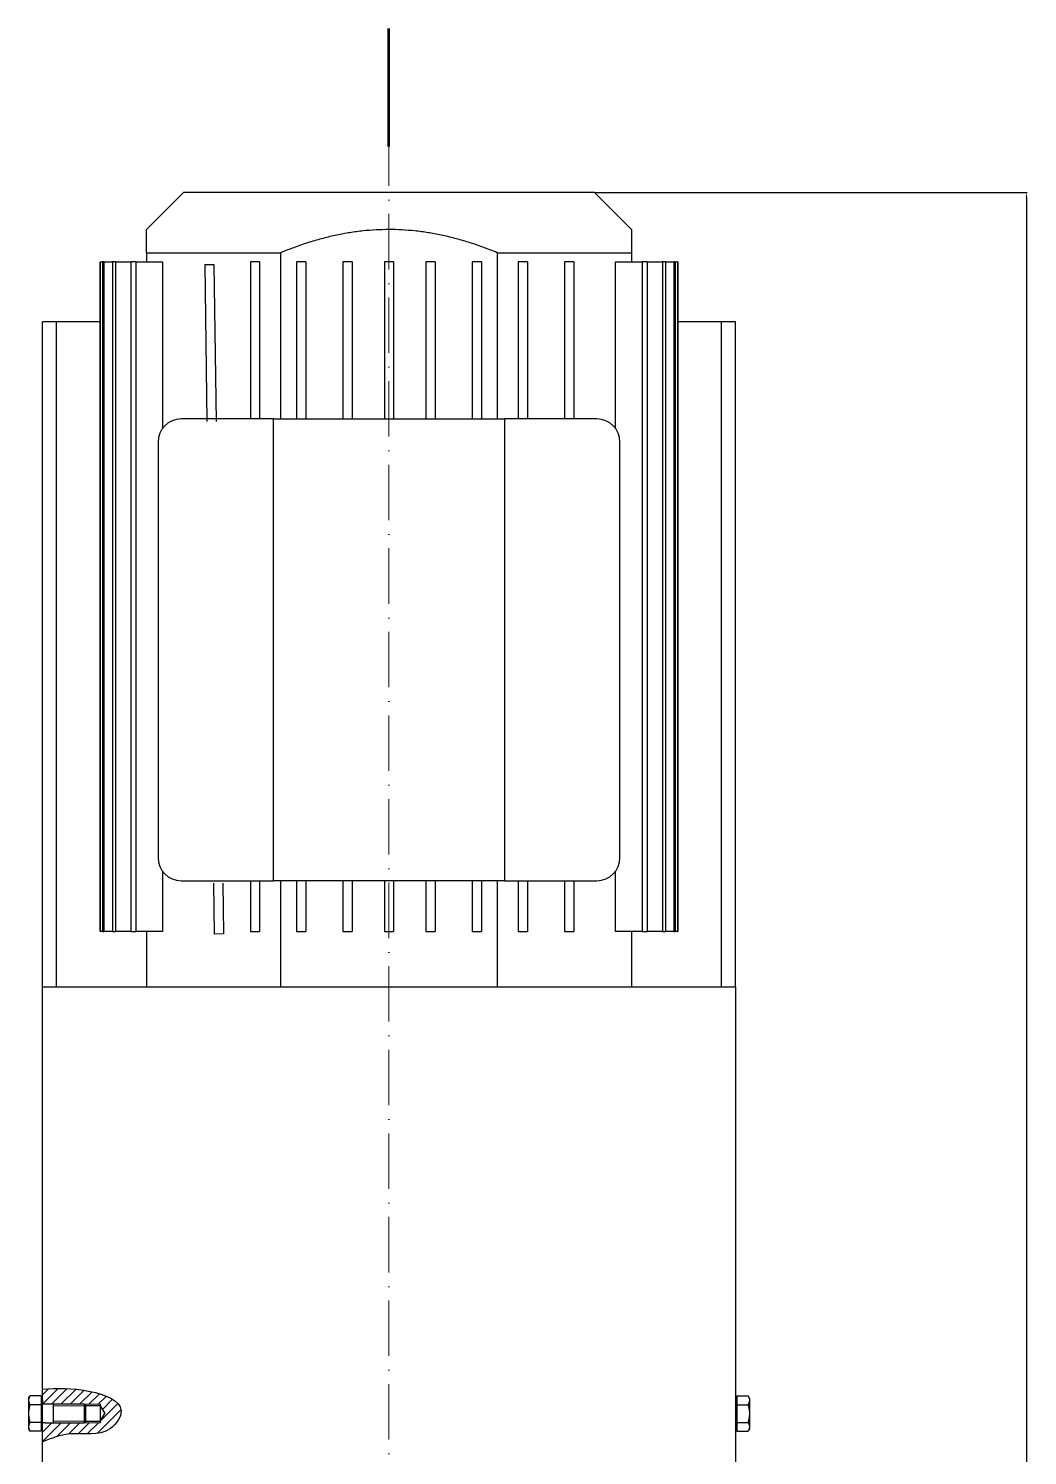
# Model space of a CAD drawing. Header units: millimetres. Extents: x 587 to 10361, y -8386 to 1488.
# Drawn here: x 5961.8 to 6178.1, y 642.3 to 951.3 of the extents above; entities that cross this region are included whole.
import ezdxf

# ---------------------------------------------------------------- set-up
doc = ezdxf.new("R2010")
doc.units = ezdxf.units.MM
doc.linetypes.add('ACAD_ISO10W100', pattern=[18, 12, -3, 0, -3])
for name, color, linetype, lineweight in [('Bgruba', 130, 'Continuous', 70), ('Cienka', 30, 'Continuous', 0), ('Gruba', 7, 'Continuous', 30), ('Kreskowanie', 10, 'Continuous', 0), ('Symetria', 210, 'ACAD_ISO10W100', 0), ('Widoczne (ISO)', 7, 'Continuous', 30), ('Wymiar', 3, 'Continuous', 20)]:
    doc.layers.add(name, color=color, linetype=linetype, lineweight=lineweight)
doc.dimstyles.get("Standard").update_dxf_attribs({"dimtxt": 2, "dimasz": 1, "dimexe": 0.18, "dimexo": 0.0625, "dimgap": 0.09, "dimtad": 1, "dimzin": 0, "dimdsep": 46, "dimtxsty": 'Standard', "dimcen": 1, "dimadec": 0, "dimazin": 0, "dimtfac": 1, "dimtofl": 0, "dimtmove": 0, "dimatfit": 3, "dimfxl": 1, "dimtolj": 1, "dimtzin": 0, "dimarcsym": 0})

# ---------------------------------------------------------------- blocks, each defined once
blk = doc.blocks.new('*D65')
at = {"layer": 'Defpoints', "color": 0, "transparency": 16777216}
for p in [(6084.35, 915.76), (6084.35, 148.95), (6177.84, 148.95)]:
    blk.add_point(p, dxfattribs=at)
at = {"layer": 'Wymiar', "color": 0, "lineweight": -2, "transparency": 16777216}
for p, q in [((6084.41, 915.76), (6178.02, 915.76)), ((6177.84, 914.76), (6177.84, 149.95)), ((6084.41, 148.95), (6178.02, 148.95))]:
    blk.add_line(p, q, dxfattribs=at)
at = {"layer": 'Wymiar', "color": 0, "transparency": 16777216}
for points in [[(6177.67, 914.76), (6178, 914.76), (6177.84, 915.76)], [(6177.67, 149.95), (6178, 149.95), (6177.84, 148.95)]]:
    blk.add_solid(points, dxfattribs=at)
at = {"layer": 'Wymiar', "color": 0, "transparency": 16777216, "insert": (6176.75, 532.36), "char_height": 2, "attachment_point": 5, "rotation": 90}
blk.add_mtext('\\A1;766.82', dxfattribs=at)

msp = doc.modelspace()

# ---------------------------------------------------------------- hatches: boundary and pattern name
at = {"layer": 'Kreskowanie'}
h = msp.add_hatch(dxfattribs=at)
h.set_pattern_fill('ANSI31', color=256, scale=0.45)
h.set_pattern_definition([(45, (3921.0405, 68.4747), (-1.0102788, 1.0102788), [])])
edge = h.paths.add_edge_path()
edge.add_spline(control_points=[(5964.845, 645.234), (5966.737, 645.991), (5971.423, 647.867), (5978.649, 645.843), (5983.816, 653.553), (5973.563, 657.161), (5967.997, 656.839), (5964.845, 656.657)], knot_values=[0, 0, 0, 0, 6.0644965, 15.0252634, 19.5049705, 27.4124916, 37.731561, 37.731561, 37.731561, 37.731561], degree=3, periodic=0)
edge.add_line((5964.845, 656.657), (5964.845, 653.375))
edge.add_line((5964.845, 653.375), (5965.446, 653.375))
edge.add_line((5965.446, 653.375), (5973.845, 653.375))
edge.add_line((5973.845, 653.375), (5977.345, 653.375))
edge.add_line((5977.345, 653.375), (5977.345, 653.052))
edge.add_line((5977.345, 653.052), (5978.314, 651.375))
edge.add_line((5978.314, 651.375), (5977.345, 649.699))
edge.add_line((5977.345, 649.699), (5977.345, 649.375))
edge.add_line((5977.345, 649.375), (5973.845, 649.375))
edge.add_line((5973.845, 649.375), (5965.446, 649.375))
edge.add_line((5965.446, 649.375), (5964.845, 649.375))
edge.add_line((5964.845, 649.375), (5964.845, 645.234))

# ---------------------------------------------------------------- linework, layer by layer
at = {"layer": 'Bgruba'}
msp.add_line((6039.845, 925.764), (6039.845, 951.3), dxfattribs=at)
at = {"layer": 'Cienka'}
for p, q in [((5974.169, 653.052), (5967.131, 653.052)), ((5977.345, 653.375), (5973.845, 653.375)), ((5974.169, 649.699), (5967.131, 649.699)), ((5977.345, 649.375), (5973.845, 649.375))]:
    msp.add_line(p, q, dxfattribs=at)
at = {"layer": 'Gruba'}
for p, q in [((5995.345, 915.764), (5987.345, 907.764)), ((6084.345, 915.764), (5995.345, 915.764)), ((6084.345, 915.764), (6092.345, 907.764)), ((5987.345, 902.764), (5987.345, 907.764)), ((6092.345, 907.764), (6092.345, 902.764)), ((5987.345, 902.764), (5987.345, 900.764)), ((5987.345, 902.764), (6016.393, 902.764)), ((6016.393, 902.764), (6016.393, 866.764)), ((6063.298, 902.764), (6063.298, 866.764)), ((6063.298, 902.764), (6092.345, 902.764)), ((6092.345, 902.764), (6092.345, 900.764)), ((5977.353, 900.764), (5977.345, 900.764)), ((5977.345, 900.764), (5977.345, 755.764)), ((5977.353, 900.764), (5977.86, 900.764)), ((5977.353, 755.764), (5977.353, 900.764)), ((5978.151, 900.764), (5977.86, 900.764)), ((5977.86, 900.764), (5977.86, 755.764)), ((5978.151, 900.764), (5979.994, 900.764)), ((5978.151, 900.764), (5978.151, 755.764)), ((5980.632, 900.764), (5979.994, 900.764)), ((5979.994, 900.764), (5979.994, 755.764)), ((5980.632, 900.764), (5983.968, 900.764)), ((5980.632, 900.764), (5980.632, 755.764)), ((5985.016, 900.764), (5983.968, 900.764)), ((5983.968, 900.764), (5983.968, 755.764)), ((5985.016, 900.764), (5990.792, 900.764)), ((5985.016, 900.764), (5985.016, 755.764)), ((5990.792, 900.764), (5990.792, 864.691)), ((5999.949, 900.197), (6001.949, 900.225)), ((5999.949, 900.197), (6000.431, 866.2)), ((6001.949, 900.225), (6002.431, 866.229)), ((6009.845, 900.764), (6009.845, 866.764)), ((6011.845, 900.764), (6009.845, 900.764)), ((6011.845, 900.764), (6011.845, 866.764)), ((6019.845, 900.764), (6019.845, 866.764)), ((6021.845, 900.764), (6019.845, 900.764)), ((6021.845, 900.764), (6021.845, 866.764)), ((6029.845, 900.764), (6029.845, 866.764)), ((6031.845, 900.764), (6029.845, 900.764)), ((6031.845, 900.764), (6031.845, 866.764)), ((6038.845, 900.764), (6038.845, 866.764)), ((6040.845, 900.764), (6038.845, 900.764)), ((6040.845, 900.764), (6040.845, 866.764)), ((6047.845, 900.764), (6047.845, 866.764)), ((6049.845, 900.764), (6047.845, 900.764)), ((6049.845, 900.764), (6049.845, 866.764)), ((6057.845, 900.764), (6057.845, 866.764)), ((6059.845, 900.764), (6057.845, 900.764)), ((6059.845, 900.764), (6059.845, 866.764)), ((6067.845, 900.764), (6067.845, 866.764)), ((6069.845, 900.764), (6067.845, 900.764)), ((6069.845, 900.764), (6069.845, 866.764)), ((6079.845, 900.764), (6077.845, 900.764)), ((6077.845, 900.764), (6077.845, 866.764)), ((6079.845, 900.764), (6079.845, 866.764)), ((6088.899, 900.764), (6094.675, 900.764)), ((6088.899, 864.691), (6088.899, 900.764)), ((6095.723, 900.764), (6094.675, 900.764)), ((6094.675, 900.764), (6094.675, 755.764)), ((6095.723, 900.764), (6095.723, 755.764)), ((6095.723, 900.764), (6099.059, 900.764)), ((6099.697, 900.764), (6099.059, 900.764)), ((6099.059, 900.764), (6099.059, 755.764)), ((6099.697, 900.764), (6099.697, 755.764)), ((6099.697, 900.764), (6101.54, 900.764)), ((6101.831, 900.764), (6101.54, 900.764)), ((6101.54, 900.764), (6101.54, 755.764)), ((6101.831, 900.764), (6101.831, 755.764)), ((6101.831, 900.764), (6102.337, 900.764)), ((6102.345, 900.764), (6102.337, 900.764)), ((6102.337, 900.764), (6102.337, 755.764)), ((6102.345, 900.764), (6102.345, 755.764)), ((5967.845, 887.764), (5964.845, 887.764)), ((5964.845, 743.764), (5964.845, 887.764)), ((5977.345, 887.764), (5967.845, 887.764)), ((5967.845, 743.764), (5967.845, 887.764)), ((6111.845, 887.764), (6102.345, 887.764)), ((6114.845, 887.764), (6111.845, 887.764)), ((6111.845, 743.764), (6111.845, 887.764)), ((6114.845, 743.764), (6114.845, 887.764)), ((6014.845, 866.764), (5994.845, 866.764)), ((6014.845, 766.764), (6014.845, 866.764)), ((6014.845, 866.764), (6064.845, 866.764)), ((6064.845, 866.764), (6064.845, 766.764)), ((6084.845, 866.764), (6064.845, 866.764)), ((5989.845, 861.764), (5989.845, 771.764)), ((6089.845, 771.764), (6089.845, 861.764)), ((5990.792, 768.836), (5990.792, 755.764)), ((5994.845, 766.764), (6014.845, 766.764)), ((6009.845, 766.764), (6009.845, 755.764)), ((6011.845, 766.764), (6011.845, 755.764)), ((6064.845, 766.764), (6014.845, 766.764)), ((6016.393, 766.764), (6016.393, 743.764)), ((6019.845, 766.764), (6019.845, 755.764)), ((6021.845, 766.764), (6021.845, 755.764)), ((6029.845, 766.764), (6029.845, 755.764)), ((6031.845, 766.764), (6031.845, 755.764)), ((6038.845, 766.764), (6038.845, 755.764)), ((6040.845, 766.764), (6040.845, 755.764)), ((6047.845, 766.764), (6047.845, 755.764)), ((6049.845, 766.764), (6049.845, 755.764)), ((6057.845, 766.764), (6057.845, 755.764)), ((6059.845, 766.764), (6059.845, 755.764)), ((6063.298, 766.764), (6063.298, 743.764)), ((6064.845, 766.764), (6084.845, 766.764)), ((6067.845, 766.764), (6067.845, 755.764)), ((6069.845, 766.764), (6069.845, 755.764)), ((6077.845, 766.764), (6077.845, 755.764)), ((6079.845, 766.764), (6079.845, 755.764)), ((6088.899, 755.764), (6088.899, 768.836)), ((6001.849, 766.211), (6002.005, 755.212)), ((6003.849, 766.239), (6004.005, 755.24)), ((5977.345, 755.764), (5977.353, 755.764)), ((5977.86, 755.764), (5977.353, 755.764)), ((5977.86, 755.764), (5978.151, 755.764)), ((5979.994, 755.764), (5978.151, 755.764)), ((5979.994, 755.764), (5980.632, 755.764)), ((5983.968, 755.764), (5980.632, 755.764)), ((5983.968, 755.764), (5985.016, 755.764)), ((5990.792, 755.764), (5985.016, 755.764)), ((5987.345, 755.764), (5987.345, 743.764)), ((6004.005, 755.24), (6002.005, 755.212)), ((6009.845, 755.764), (6011.845, 755.764)), ((6019.845, 755.764), (6021.845, 755.764)), ((6029.845, 755.764), (6031.845, 755.764)), ((6038.845, 755.764), (6040.845, 755.764)), ((6047.845, 755.764), (6049.845, 755.764)), ((6057.845, 755.764), (6059.845, 755.764)), ((6067.845, 755.764), (6069.845, 755.764)), ((6077.845, 755.764), (6079.845, 755.764)), ((6094.675, 755.764), (6088.899, 755.764)), ((6092.345, 755.764), (6092.345, 743.764)), ((6094.675, 755.764), (6095.723, 755.764)), ((6099.059, 755.764), (6095.723, 755.764)), ((6099.059, 755.764), (6099.697, 755.764)), ((6101.54, 755.764), (6099.697, 755.764)), ((6101.54, 755.764), (6101.831, 755.764)), ((6102.337, 755.764), (6101.831, 755.764)), ((6102.337, 755.764), (6102.345, 755.764)), ((5964.845, 743.764), (6114.845, 743.764)), ((5964.845, 623.764), (5964.845, 743.764)), ((6114.845, 743.764), (6114.845, 623.764)), ((5964.536, 654.315), (5964.845, 654.315)), ((5964.845, 654.315), (5964.845, 653.375)), ((5965.446, 653.375), (5964.845, 653.375)), ((5964.845, 653.375), (5964.845, 653.375)), ((5973.845, 653.375), (5965.446, 653.375)), ((5967.131, 653.375), (5967.131, 649.375)), ((5973.845, 653.375), (5973.845, 649.375)), ((5973.845, 653.375), (5974.169, 653.052)), ((5977.345, 653.052), (5974.169, 653.052)), ((5974.169, 653.052), (5974.169, 649.699)), ((5977.345, 653.375), (5977.345, 649.375)), ((5977.345, 653.052), (5977.345, 649.699)), ((5977.345, 653.052), (5978.314, 651.375)), ((6115.155, 654.315), (6114.845, 654.315)), ((5965.446, 649.375), (5964.845, 649.375)), ((5965.446, 649.375), (5973.845, 649.375)), ((5974.169, 649.699), (5973.845, 649.375)), ((5974.169, 649.699), (5977.345, 649.699)), ((5977.345, 649.699), (5978.314, 651.375)), ((5964.536, 648.435), (5964.845, 648.435)), ((6115.155, 648.435), (6114.845, 648.435))]:
    msp.add_line(p, q, dxfattribs=at)
for centre, start, end in [((5994.845, 861.764), 90, 180), ((6084.845, 861.764), 0, 90), ((5994.845, 771.764), 180, 270), ((6084.845, 771.764), 270, 0)]:
    msp.add_arc(centre, 5, start, end, dxfattribs=at)
msp.add_rational_spline([(6063.298, 902.764), (6039.845, 912.329), (6016.393, 902.764)], [1.01818181818, 1.11515151515, 1.01818181818], degree=2, dxfattribs=at)
msp.add_spline([(5964.845, 656.657), (5975.153, 656.172), (5981.863, 651.987), (5979.542, 648.156), (5970.663, 646.946), (5964.845, 645.234)], degree=3, dxfattribs=at)
at = {"layer": 'Symetria'}
msp.add_line((6039.845, 138.948), (6039.845, 925.764), dxfattribs=at)
at = {"layer": 'Widoczne (ISO)'}
for p, q in [((5961.821, 654.694), (5962.117, 655.207)), ((5964.536, 655.207), (5962.117, 655.207)), ((5964.536, 655.207), (5964.536, 653.291)), ((6115.155, 655.207), (6115.155, 653.291)), ((6115.155, 655.207), (6117.574, 655.207)), ((6117.87, 654.694), (6117.574, 655.207)), ((5961.821, 654.694), (5961.821, 654.249)), ((5961.821, 654.249), (5961.821, 651.375)), ((5964.536, 653.291), (5962.117, 653.291)), ((5964.536, 653.291), (5964.536, 649.459)), ((6115.155, 653.291), (6117.574, 653.291)), ((6115.155, 653.291), (6115.155, 649.459)), ((6117.87, 654.694), (6117.87, 654.249)), ((6117.87, 654.249), (6117.87, 651.375)), ((5961.821, 651.375), (5961.821, 648.501)), ((5964.536, 649.459), (5962.117, 649.459)), ((5964.536, 649.459), (5964.536, 647.543)), ((6115.155, 649.459), (6117.574, 649.459)), ((6115.155, 649.459), (6115.155, 647.543)), ((6117.87, 651.375), (6117.87, 648.501)), ((5961.821, 648.501), (5961.821, 648.057)), ((5961.821, 648.057), (5962.117, 647.543)), ((5964.536, 647.543), (5962.117, 647.543)), ((6115.155, 647.543), (6117.574, 647.543)), ((6117.87, 648.057), (6117.574, 647.543)), ((6117.87, 648.501), (6117.87, 648.057))]:
    msp.add_line(p, q, dxfattribs=at)
for points in [[(5962.117, 655.207), (5961.821, 654.694), (5961.821, 654.249)], [(6117.574, 655.207), (6117.87, 654.694), (6117.87, 654.249)], [(5961.821, 654.249), (5961.821, 653.805), (5962.117, 653.291)], [(5962.117, 653.291), (5961.821, 652.265), (5961.821, 651.375)], [(6117.87, 654.249), (6117.87, 653.805), (6117.574, 653.291)], [(6117.574, 653.291), (6117.87, 652.265), (6117.87, 651.375)], [(5961.821, 651.375), (5961.821, 650.486), (5962.117, 649.459)], [(5962.117, 649.459), (5961.821, 648.946), (5961.821, 648.501)], [(6117.87, 651.375), (6117.87, 650.486), (6117.574, 649.459)], [(6117.574, 649.459), (6117.87, 648.946), (6117.87, 648.501)], [(5961.821, 648.501), (5961.821, 648.057), (5962.117, 647.543)], [(6117.87, 648.501), (6117.87, 648.057), (6117.574, 647.543)]]:
    msp.add_rational_spline(points, [1, 1.0379548493, 1], degree=2, dxfattribs=at)

# ---------------------------------------------------------------- dimensions: what is measured, and where the dimension line sits
at = {"layer": 'Wymiar'}
dim = msp.add_linear_dim(base=(6177.835, 148.948), p1=(6084.345, 915.764), p2=(6084.345, 148.948), angle=90, dimstyle='Standard', dxfattribs=at)
dim.commit()
dim.dimension.update_dxf_attribs({"geometry": '*D65', "text_midpoint": (6176.745, 532.356)})

doc.saveas('drawing.dxf')
